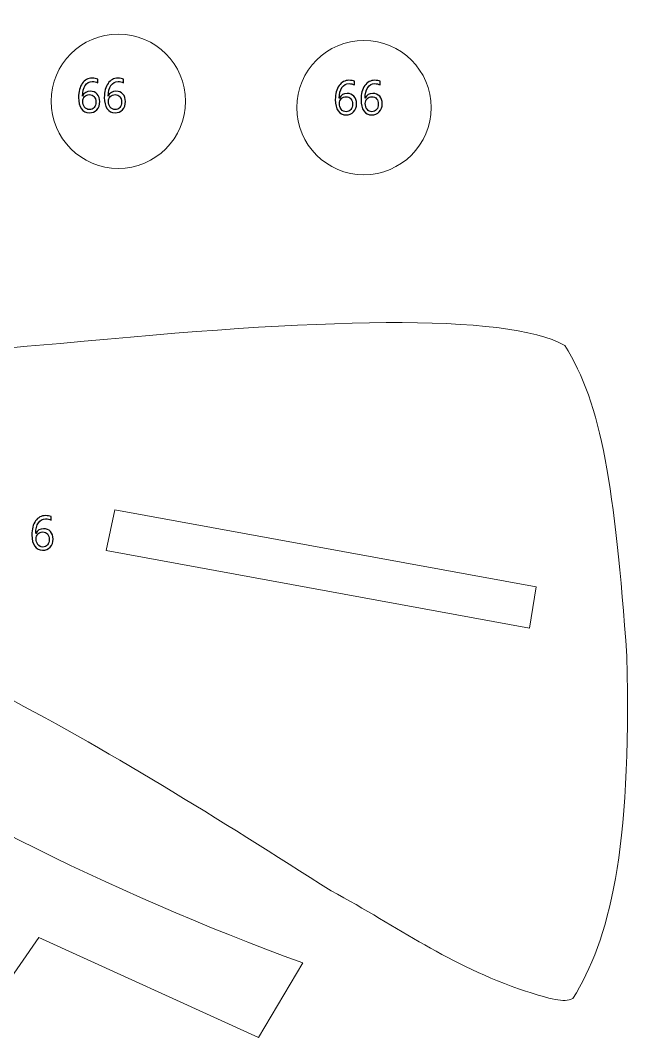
# Model space of a CAD drawing. Header units: centimetres. Extents: x -370 to 378, y -504 to 433.
# Drawn here: x 271.3 to 374.5, y -226.7 to -54.1 of the extents above; entities that cross this region are included whole.
import ezdxf

# ---------------------------------------------------------------- set-up
doc = ezdxf.new("R2010")
doc.units = ezdxf.units.CM
doc.header["$MEASUREMENT"] = 0
doc.layers.add('Camada 1', color=7, linetype='Continuous')
doc.layers.add('Camada 2', color=20, linetype='Continuous')

msp = doc.modelspace()

# ---------------------------------------------------------------- linework, layer by layer
at = {"layer": 'Camada 1', "lineweight": 9}
for centre in [(287.79, -67.75), (329.29, -68.82)]:
    msp.add_ellipse(centre, major_axis=(11.35, 0), ratio=0.998825, dxfattribs=at)
for points, knots in [([(137.09, -216.99), (136.75, -218.65), (136.26, -219.75), (135.38, -221.93), (135.38, -221.93), (133.43, -227.61), (132.32, -230.9), (138.35, -233.12), (138.35, -233.12), (141.45, -234.02), (144.06, -235.01), (146.26, -236.06), (146.26, -236.06), (157.28, -240.62), (157.81, -257.04), (153.59, -268.08), (153.59, -268.08), (150.55, -273.02), (154.87, -278.98), (159, -277.6), (159, -277.6), (159, -277.6), (200.27, -263.94), (200.27, -263.94), (200.27, -263.94), (199.08, -259.46), (197.86, -255.13), (196.27, -250.65), (196.27, -250.65), (196.27, -250.65), (185.92, -254.89), (185.92, -254.89), (185.92, -254.89), (185.92, -254.89), (183.87, -249.05), (183.87, -249.05), (183.87, -249.05), (183.87, -249.05), (194.18, -244.6), (194.18, -244.6), (194.18, -244.6), (191.94, -239.75), (190.02, -235.13), (187.54, -230.53), (187.54, -230.53), (187.54, -230.53), (176.89, -236.41), (176.89, -236.41), (176.89, -236.41), (176.89, -236.41), (173.7, -231.12), (173.7, -231.12), (173.7, -231.12), (173.7, -231.12), (184.28, -225.02), (184.28, -225.02), (184.28, -225.02), (181.86, -220.91), (179.56, -217.4), (177, -213.67), (177, -213.67), (177, -213.67), (167.18, -220.16), (167.18, -220.16), (167.18, -220.16), (167.18, -220.16), (163.82, -215.06), (163.82, -215.06), (163.82, -215.06), (163.82, -215.06), (173.04, -208.8), (173.04, -208.8), (173.04, -208.8), (170.3, -204.99), (167.76, -200.91), (165.24, -197.02), (165.24, -197.02), (165.24, -197.02), (155.18, -203.19), (155.18, -203.19), (155.18, -203.19), (155.18, -203.19), (152.45, -197.83), (152.45, -197.83), (152.45, -197.83), (152.45, -197.83), (162.39, -191.31), (162.39, -191.31), (162.39, -191.31), (152.8, -172.43), (165.88, -158.09), (180.37, -155.01), (180.37, -155.01), (211.31, -148.78), (237.93, -151.58), (266.41, -167.06), (266.41, -167.06), (285.75, -177.06), (304.83, -189.02), (323.75, -201.05), (323.75, -201.05), (335.35, -207.34), (343.35, -213.51), (356.61, -218.03), (356.61, -218.03), (360.73, -219.3), (363.06, -220.05), (364.61, -219.24), (364.61, -219.24), (370.78, -209.27), (374.51, -194.55), (373.73, -161.44), (373.73, -161.44), (371.63, -132.94), (369.52, -118.89), (363.22, -108.98), (363.22, -108.98), (353.31, -103.39), (320.99, -104.42), (278.03, -108.67), (278.03, -108.67), (248.05, -110.89), (216.68, -116.66), (183.58, -116.12), (183.58, -116.12), (168.64, -115.64), (157.29, -96.32), (142.69, -74.25), (142.69, -74.25), (134.77, -75.55), (128.31, -74.27), (124.07, -70.65), (124.07, -70.65), (119.97, -66.64), (117.67, -61.9), (117.75, -56.3), (117.75, -56.3), (117.77, -54.7), (116.65, -54.11), (114.88, -54.75), (114.88, -54.75), (93.42, -59.16), (73.08, -61.65), (54.35, -61.51), (54.35, -61.51), (54.35, -61.51), (42, -61.73), (42, -61.73), (42, -61.73), (24.96, -62.05), (14.48, -65.24), (11.76, -75.85), (11.76, -75.85), (11.13, -78.93), (11.27, -99.77), (11.24, -103.77), (11.24, -103.77), (11.24, -103.77), (11.31, -145.74), (11.31, -145.74), (11.31, -145.74), (11.31, -145.74), (50.23, -145.79), (50.23, -145.79), (50.23, -145.79), (50.23, -145.79), (50.17, -151.99), (50.17, -151.99), (50.17, -151.99), (50.17, -151.99), (11.3, -152.09), (11.3, -152.09), (11.3, -152.09), (11.3, -152.09), (11.48, -204.33), (11.48, -204.33), (11.48, -204.33), (11.48, -204.33), (22.7, -205.45), (22.7, -205.45), (22.7, -205.45), (22.7, -205.45), (28.16, -174.84), (28.16, -174.84), (28.16, -174.84), (28.16, -174.84), (62.99, -179.99), (62.99, -179.99), (62.99, -179.99), (62.99, -179.99), (57.26, -209.49), (57.26, -209.49), (57.26, -209.49), (57.26, -209.49), (75.57, -211.37), (75.57, -211.37), (75.57, -211.37), (75.66, -204.06), (76.5, -197.1), (78.32, -190.66), (78.32, -190.66), (80.78, -182.14), (83.8, -175.71), (88.3, -174.25), (88.3, -174.25), (88.3, -174.25), (125.03, -174.26), (125.03, -174.26), (125.03, -174.26), (127.65, -174.39), (128.82, -178.59), (127.96, -185.15), (127.96, -185.15), (127.27, -192.25), (122.33, -198.12), (119.68, -205.56), (119.68, -205.56), (117.92, -210.49), (118.36, -211.44), (122.26, -211.41), (122.26, -211.41), (122.26, -211.41), (134.4, -211.35), (134.4, -211.35), (134.4, -211.35), (136.03, -211.87), (137.52, -213.98), (137.09, -216.99)], [0, 0, 0, 0, 0.017241, 0.017241, 0.017241, 0.017241, 0.034483, 0.034483, 0.034483, 0.034483, 0.051724, 0.051724, 0.051724, 0.051724, 0.068966, 0.068966, 0.068966, 0.068966, 0.086207, 0.086207, 0.086207, 0.086207, 0.103448, 0.103448, 0.103448, 0.103448, 0.12069, 0.12069, 0.12069, 0.12069, 0.137931, 0.137931, 0.137931, 0.137931, 0.155172, 0.155172, 0.155172, 0.155172, 0.172414, 0.172414, 0.172414, 0.172414, 0.189655, 0.189655, 0.189655, 0.189655, 0.206897, 0.206897, 0.206897, 0.206897, 0.224138, 0.224138, 0.224138, 0.224138, 0.241379, 0.241379, 0.241379, 0.241379, 0.258621, 0.258621, 0.258621, 0.258621, 0.275862, 0.275862, 0.275862, 0.275862, 0.293103, 0.293103, 0.293103, 0.293103, 0.310345, 0.310345, 0.310345, 0.310345, 0.327586, 0.327586, 0.327586, 0.327586, 0.344828, 0.344828, 0.344828, 0.344828, 0.362069, 0.362069, 0.362069, 0.362069, 0.37931, 0.37931, 0.37931, 0.37931, 0.396552, 0.396552, 0.396552, 0.396552, 0.413793, 0.413793, 0.413793, 0.413793, 0.431034, 0.431034, 0.431034, 0.431034, 0.448276, 0.448276, 0.448276, 0.448276, 0.465517, 0.465517, 0.465517, 0.465517, 0.482759, 0.482759, 0.482759, 0.482759, 0.5, 0.5, 0.5, 0.5, 0.517241, 0.517241, 0.517241, 0.517241, 0.534483, 0.534483, 0.534483, 0.534483, 0.551724, 0.551724, 0.551724, 0.551724, 0.568966, 0.568966, 0.568966, 0.568966, 0.586207, 0.586207, 0.586207, 0.586207, 0.603448, 0.603448, 0.603448, 0.603448, 0.62069, 0.62069, 0.62069, 0.62069, 0.637931, 0.637931, 0.637931, 0.637931, 0.655172, 0.655172, 0.655172, 0.655172, 0.672414, 0.672414, 0.672414, 0.672414, 0.689655, 0.689655, 0.689655, 0.689655, 0.706897, 0.706897, 0.706897, 0.706897, 0.724138, 0.724138, 0.724138, 0.724138, 0.741379, 0.741379, 0.741379, 0.741379, 0.758621, 0.758621, 0.758621, 0.758621, 0.775862, 0.775862, 0.775862, 0.775862, 0.793103, 0.793103, 0.793103, 0.793103, 0.810345, 0.810345, 0.810345, 0.810345, 0.827586, 0.827586, 0.827586, 0.827586, 0.844828, 0.844828, 0.844828, 0.844828, 0.862069, 0.862069, 0.862069, 0.862069, 0.87931, 0.87931, 0.87931, 0.87931, 0.896552, 0.896552, 0.896552, 0.896552, 0.913793, 0.913793, 0.913793, 0.913793, 0.931034, 0.931034, 0.931034, 0.931034, 0.948276, 0.948276, 0.948276, 0.948276, 0.965517, 0.965517, 0.965517, 0.965517, 1, 1, 1, 1]), ([(358.38, -149.73), (358.38, -149.73), (357.24, -156.72), (357.24, -156.72), (357.24, -156.72), (357.24, -156.72), (285.75, -143.59), (285.75, -143.59), (285.75, -143.59), (285.75, -143.59), (287.2, -136.74), (287.2, -136.74), (287.2, -136.74), (287.2, -136.74), (358.38, -149.73), (358.38, -149.73)], [0, 0, 0, 0, 0.2, 0.2, 0.2, 0.2, 0.4, 0.4, 0.4, 0.4, 0.6, 0.6, 0.6, 0.6, 1, 1, 1, 1]), ([(189.19, -208.53), (189.19, -208.53), (227.21, -166.64), (227.21, -166.64), (227.21, -166.64), (255.07, -185.61), (285.69, -201.09), (318.94, -213.23), (318.94, -213.23), (318.94, -213.23), (311.45, -225.85), (311.45, -225.85), (311.45, -225.85), (311.45, -225.85), (274.34, -208.98), (274.34, -208.98), (274.34, -208.98), (274.34, -208.98), (257.93, -232.65), (257.93, -232.65), (257.93, -232.65), (257.93, -232.65), (297.52, -250.97), (297.52, -250.97), (297.52, -250.97), (297.52, -250.97), (290.92, -262.57), (290.92, -262.57), (290.92, -262.57), (253.51, -248.79), (219.78, -230.57), (189.19, -208.53)], [0, 0, 0, 0, 0.111111, 0.111111, 0.111111, 0.111111, 0.222222, 0.222222, 0.222222, 0.222222, 0.333333, 0.333333, 0.333333, 0.333333, 0.444444, 0.444444, 0.444444, 0.444444, 0.555556, 0.555556, 0.555556, 0.555556, 0.666667, 0.666667, 0.666667, 0.666667, 0.777778, 0.777778, 0.777778, 0.777778, 1, 1, 1, 1])]:
    msp.add_open_spline(points, degree=3, knots=knots, dxfattribs=at)
at = {"layer": 'Camada 2'}
for points, knots in [([(284.31, -64.03), (284.31, -64.03), (284.31, -64.64), (284.31, -64.64), (284.31, -64.64), (284.02, -64.49), (283.71, -64.41), (283.39, -64.41), (283.39, -64.41), (282.89, -64.41), (282.49, -64.64), (282.19, -65.08), (282.19, -65.08), (281.89, -65.53), (281.74, -66.13), (281.74, -66.88), (281.74, -66.88), (281.74, -66.88), (281.75, -66.88), (281.75, -66.88), (281.75, -66.88), (282.02, -66.34), (282.45, -66.07), (283.05, -66.07), (283.05, -66.07), (283.54, -66.07), (283.93, -66.23), (284.22, -66.55), (284.22, -66.55), (284.51, -66.87), (284.66, -67.29), (284.66, -67.82), (284.66, -67.82), (284.66, -68.37), (284.49, -68.83), (284.16, -69.18), (284.16, -69.18), (283.82, -69.53), (283.4, -69.7), (282.89, -69.7), (282.89, -69.7), (282.32, -69.7), (281.88, -69.48), (281.55, -69.03), (281.55, -69.03), (281.23, -68.57), (281.07, -67.94), (281.07, -67.12), (281.07, -67.12), (281.07, -66.13), (281.28, -65.34), (281.7, -64.75), (281.7, -64.75), (282.12, -64.16), (282.68, -63.86), (283.37, -63.86), (283.37, -63.86), (283.77, -63.86), (284.08, -63.92), (284.31, -64.03)], [0, 0, 0, 0, 0.0625, 0.0625, 0.0625, 0.0625, 0.125, 0.125, 0.125, 0.125, 0.1875, 0.1875, 0.1875, 0.1875, 0.25, 0.25, 0.25, 0.25, 0.3125, 0.3125, 0.3125, 0.3125, 0.375, 0.375, 0.375, 0.375, 0.4375, 0.4375, 0.4375, 0.4375, 0.5, 0.5, 0.5, 0.5, 0.5625, 0.5625, 0.5625, 0.5625, 0.625, 0.625, 0.625, 0.625, 0.6875, 0.6875, 0.6875, 0.6875, 0.75, 0.75, 0.75, 0.75, 0.8125, 0.8125, 0.8125, 0.8125, 0.875, 0.875, 0.875, 0.875, 1, 1, 1, 1]), ([(288.66, -64.03), (288.66, -64.03), (288.66, -64.64), (288.66, -64.64), (288.66, -64.64), (288.37, -64.49), (288.06, -64.41), (287.74, -64.41), (287.74, -64.41), (287.24, -64.41), (286.84, -64.64), (286.54, -65.08), (286.54, -65.08), (286.24, -65.53), (286.09, -66.13), (286.09, -66.88), (286.09, -66.88), (286.09, -66.88), (286.1, -66.88), (286.1, -66.88), (286.1, -66.88), (286.36, -66.34), (286.79, -66.07), (287.39, -66.07), (287.39, -66.07), (287.89, -66.07), (288.28, -66.23), (288.57, -66.55), (288.57, -66.55), (288.86, -66.87), (289, -67.29), (289, -67.82), (289, -67.82), (289, -68.37), (288.84, -68.83), (288.5, -69.18), (288.5, -69.18), (288.17, -69.53), (287.75, -69.7), (287.23, -69.7), (287.23, -69.7), (286.67, -69.7), (286.22, -69.48), (285.9, -69.03), (285.9, -69.03), (285.58, -68.57), (285.42, -67.94), (285.42, -67.12), (285.42, -67.12), (285.42, -66.13), (285.63, -65.34), (286.05, -64.75), (286.05, -64.75), (286.47, -64.16), (287.03, -63.86), (287.72, -63.86), (287.72, -63.86), (288.12, -63.86), (288.43, -63.92), (288.66, -64.03)], [0, 0, 0, 0, 0.0625, 0.0625, 0.0625, 0.0625, 0.125, 0.125, 0.125, 0.125, 0.1875, 0.1875, 0.1875, 0.1875, 0.25, 0.25, 0.25, 0.25, 0.3125, 0.3125, 0.3125, 0.3125, 0.375, 0.375, 0.375, 0.375, 0.4375, 0.4375, 0.4375, 0.4375, 0.5, 0.5, 0.5, 0.5, 0.5625, 0.5625, 0.5625, 0.5625, 0.625, 0.625, 0.625, 0.625, 0.6875, 0.6875, 0.6875, 0.6875, 0.75, 0.75, 0.75, 0.75, 0.8125, 0.8125, 0.8125, 0.8125, 0.875, 0.875, 0.875, 0.875, 1, 1, 1, 1]), ([(327.69, -64.38), (327.69, -64.38), (327.69, -65), (327.69, -65), (327.69, -65), (327.4, -64.85), (327.09, -64.77), (326.77, -64.77), (326.77, -64.77), (326.27, -64.77), (325.87, -64.99), (325.57, -65.44), (325.57, -65.44), (325.27, -65.89), (325.12, -66.49), (325.12, -67.23), (325.12, -67.23), (325.12, -67.23), (325.14, -67.23), (325.14, -67.23), (325.14, -67.23), (325.4, -66.7), (325.83, -66.43), (326.43, -66.43), (326.43, -66.43), (326.92, -66.43), (327.31, -66.59), (327.6, -66.91), (327.6, -66.91), (327.89, -67.22), (328.04, -67.65), (328.04, -68.18), (328.04, -68.18), (328.04, -68.73), (327.87, -69.19), (327.54, -69.54), (327.54, -69.54), (327.21, -69.89), (326.78, -70.06), (326.27, -70.06), (326.27, -70.06), (325.7, -70.06), (325.26, -69.84), (324.93, -69.38), (324.93, -69.38), (324.61, -68.93), (324.45, -68.3), (324.45, -67.48), (324.45, -67.48), (324.45, -66.49), (324.66, -65.7), (325.08, -65.11), (325.08, -65.11), (325.51, -64.52), (326.06, -64.22), (326.76, -64.22), (326.76, -64.22), (327.15, -64.22), (327.46, -64.28), (327.69, -64.38)], [0, 0, 0, 0, 0.0625, 0.0625, 0.0625, 0.0625, 0.125, 0.125, 0.125, 0.125, 0.1875, 0.1875, 0.1875, 0.1875, 0.25, 0.25, 0.25, 0.25, 0.3125, 0.3125, 0.3125, 0.3125, 0.375, 0.375, 0.375, 0.375, 0.4375, 0.4375, 0.4375, 0.4375, 0.5, 0.5, 0.5, 0.5, 0.5625, 0.5625, 0.5625, 0.5625, 0.625, 0.625, 0.625, 0.625, 0.6875, 0.6875, 0.6875, 0.6875, 0.75, 0.75, 0.75, 0.75, 0.8125, 0.8125, 0.8125, 0.8125, 0.875, 0.875, 0.875, 0.875, 1, 1, 1, 1]), ([(332.04, -64.38), (332.04, -64.38), (332.04, -65), (332.04, -65), (332.04, -65), (331.75, -64.85), (331.44, -64.77), (331.12, -64.77), (331.12, -64.77), (330.62, -64.77), (330.22, -64.99), (329.92, -65.44), (329.92, -65.44), (329.62, -65.89), (329.47, -66.49), (329.47, -67.23), (329.47, -67.23), (329.47, -67.23), (329.48, -67.23), (329.48, -67.23), (329.48, -67.23), (329.74, -66.7), (330.17, -66.43), (330.77, -66.43), (330.77, -66.43), (331.27, -66.43), (331.66, -66.59), (331.95, -66.91), (331.95, -66.91), (332.24, -67.22), (332.39, -67.65), (332.39, -68.18), (332.39, -68.18), (332.39, -68.73), (332.22, -69.19), (331.89, -69.54), (331.89, -69.54), (331.55, -69.89), (331.13, -70.06), (330.62, -70.06), (330.62, -70.06), (330.05, -70.06), (329.6, -69.84), (329.28, -69.38), (329.28, -69.38), (328.96, -68.93), (328.8, -68.3), (328.8, -67.48), (328.8, -67.48), (328.8, -66.49), (329.01, -65.7), (329.43, -65.11), (329.43, -65.11), (329.85, -64.52), (330.41, -64.22), (331.1, -64.22), (331.1, -64.22), (331.5, -64.22), (331.81, -64.28), (332.04, -64.38)], [0, 0, 0, 0, 0.0625, 0.0625, 0.0625, 0.0625, 0.125, 0.125, 0.125, 0.125, 0.1875, 0.1875, 0.1875, 0.1875, 0.25, 0.25, 0.25, 0.25, 0.3125, 0.3125, 0.3125, 0.3125, 0.375, 0.375, 0.375, 0.375, 0.4375, 0.4375, 0.4375, 0.4375, 0.5, 0.5, 0.5, 0.5, 0.5625, 0.5625, 0.5625, 0.5625, 0.625, 0.625, 0.625, 0.625, 0.6875, 0.6875, 0.6875, 0.6875, 0.75, 0.75, 0.75, 0.75, 0.8125, 0.8125, 0.8125, 0.8125, 0.875, 0.875, 0.875, 0.875, 1, 1, 1, 1]), ([(282.9, -66.62), (282.57, -66.62), (282.3, -66.74), (282.09, -66.96), (282.09, -66.96), (281.88, -67.19), (281.78, -67.45), (281.78, -67.76), (281.78, -67.76), (281.78, -68.15), (281.88, -68.48), (282.09, -68.75), (282.09, -68.75), (282.29, -69.03), (282.57, -69.16), (282.91, -69.16), (282.91, -69.16), (283.23, -69.16), (283.5, -69.04), (283.7, -68.81), (283.7, -68.81), (283.9, -68.57), (284, -68.27), (284, -67.9), (284, -67.9), (284, -67.5), (283.9, -67.19), (283.71, -66.96), (283.71, -66.96), (283.52, -66.74), (283.25, -66.62), (282.9, -66.62)], [0, 0, 0, 0, 0.111111, 0.111111, 0.111111, 0.111111, 0.222222, 0.222222, 0.222222, 0.222222, 0.333333, 0.333333, 0.333333, 0.333333, 0.444444, 0.444444, 0.444444, 0.444444, 0.555556, 0.555556, 0.555556, 0.555556, 0.666667, 0.666667, 0.666667, 0.666667, 0.777778, 0.777778, 0.777778, 0.777778, 1, 1, 1, 1]), ([(287.25, -66.62), (286.91, -66.62), (286.64, -66.74), (286.44, -66.96), (286.44, -66.96), (286.23, -67.19), (286.13, -67.45), (286.13, -67.76), (286.13, -67.76), (286.13, -68.15), (286.23, -68.48), (286.43, -68.75), (286.43, -68.75), (286.64, -69.03), (286.91, -69.16), (287.26, -69.16), (287.26, -69.16), (287.58, -69.16), (287.84, -69.04), (288.04, -68.81), (288.04, -68.81), (288.24, -68.57), (288.34, -68.27), (288.34, -67.9), (288.34, -67.9), (288.34, -67.5), (288.25, -67.19), (288.06, -66.96), (288.06, -66.96), (287.86, -66.74), (287.59, -66.62), (287.25, -66.62)], [0, 0, 0, 0, 0.111111, 0.111111, 0.111111, 0.111111, 0.222222, 0.222222, 0.222222, 0.222222, 0.333333, 0.333333, 0.333333, 0.333333, 0.444444, 0.444444, 0.444444, 0.444444, 0.555556, 0.555556, 0.555556, 0.555556, 0.666667, 0.666667, 0.666667, 0.666667, 0.777778, 0.777778, 0.777778, 0.777778, 1, 1, 1, 1]), ([(326.28, -66.98), (325.95, -66.98), (325.68, -67.09), (325.47, -67.32), (325.47, -67.32), (325.26, -67.55), (325.16, -67.81), (325.16, -68.12), (325.16, -68.12), (325.16, -68.51), (325.26, -68.84), (325.47, -69.11), (325.47, -69.11), (325.67, -69.38), (325.95, -69.52), (326.29, -69.52), (326.29, -69.52), (326.62, -69.52), (326.88, -69.4), (327.08, -69.16), (327.08, -69.16), (327.28, -68.93), (327.38, -68.62), (327.38, -68.26), (327.38, -68.26), (327.38, -67.86), (327.28, -67.55), (327.09, -67.32), (327.09, -67.32), (326.9, -67.09), (326.63, -66.98), (326.28, -66.98)], [0, 0, 0, 0, 0.111111, 0.111111, 0.111111, 0.111111, 0.222222, 0.222222, 0.222222, 0.222222, 0.333333, 0.333333, 0.333333, 0.333333, 0.444444, 0.444444, 0.444444, 0.444444, 0.555556, 0.555556, 0.555556, 0.555556, 0.666667, 0.666667, 0.666667, 0.666667, 0.777778, 0.777778, 0.777778, 0.777778, 1, 1, 1, 1]), ([(330.63, -66.98), (330.3, -66.98), (330.03, -67.09), (329.82, -67.32), (329.82, -67.32), (329.61, -67.55), (329.51, -67.81), (329.51, -68.12), (329.51, -68.12), (329.51, -68.51), (329.61, -68.84), (329.82, -69.11), (329.82, -69.11), (330.02, -69.38), (330.3, -69.52), (330.64, -69.52), (330.64, -69.52), (330.96, -69.52), (331.23, -69.4), (331.42, -69.16), (331.42, -69.16), (331.63, -68.93), (331.72, -68.62), (331.72, -68.26), (331.72, -68.26), (331.72, -67.86), (331.63, -67.55), (331.44, -67.32), (331.44, -67.32), (331.24, -67.09), (330.98, -66.98), (330.63, -66.98)], [0, 0, 0, 0, 0.111111, 0.111111, 0.111111, 0.111111, 0.222222, 0.222222, 0.222222, 0.222222, 0.333333, 0.333333, 0.333333, 0.333333, 0.444444, 0.444444, 0.444444, 0.444444, 0.555556, 0.555556, 0.555556, 0.555556, 0.666667, 0.666667, 0.666667, 0.666667, 0.777778, 0.777778, 0.777778, 0.777778, 1, 1, 1, 1]), ([(276.42, -137.88), (276.42, -137.88), (276.42, -138.49), (276.42, -138.49), (276.42, -138.49), (276.13, -138.34), (275.83, -138.27), (275.5, -138.27), (275.5, -138.27), (275, -138.27), (274.6, -138.49), (274.3, -138.94), (274.3, -138.94), (274, -139.38), (273.85, -139.98), (273.85, -140.73), (273.85, -140.73), (273.85, -140.73), (273.87, -140.73), (273.87, -140.73), (273.87, -140.73), (274.13, -140.2), (274.56, -139.93), (275.16, -139.93), (275.16, -139.93), (275.65, -139.93), (276.04, -140.09), (276.33, -140.4), (276.33, -140.4), (276.63, -140.72), (276.77, -141.14), (276.77, -141.68), (276.77, -141.68), (276.77, -142.23), (276.6, -142.68), (276.27, -143.03), (276.27, -143.03), (275.94, -143.38), (275.51, -143.56), (275, -143.56), (275, -143.56), (274.43, -143.56), (273.99, -143.33), (273.67, -142.88), (273.67, -142.88), (273.34, -142.43), (273.18, -141.8), (273.18, -140.98), (273.18, -140.98), (273.18, -139.99), (273.39, -139.2), (273.81, -138.61), (273.81, -138.61), (274.24, -138.02), (274.79, -137.72), (275.49, -137.72), (275.49, -137.72), (275.88, -137.72), (276.19, -137.77), (276.42, -137.88)], [0, 0, 0, 0, 0.0625, 0.0625, 0.0625, 0.0625, 0.125, 0.125, 0.125, 0.125, 0.1875, 0.1875, 0.1875, 0.1875, 0.25, 0.25, 0.25, 0.25, 0.3125, 0.3125, 0.3125, 0.3125, 0.375, 0.375, 0.375, 0.375, 0.4375, 0.4375, 0.4375, 0.4375, 0.5, 0.5, 0.5, 0.5, 0.5625, 0.5625, 0.5625, 0.5625, 0.625, 0.625, 0.625, 0.625, 0.6875, 0.6875, 0.6875, 0.6875, 0.75, 0.75, 0.75, 0.75, 0.8125, 0.8125, 0.8125, 0.8125, 0.875, 0.875, 0.875, 0.875, 1, 1, 1, 1]), ([(275.01, -140.48), (274.68, -140.48), (274.41, -140.59), (274.2, -140.82), (274.2, -140.82), (274, -141.04), (273.89, -141.31), (273.89, -141.62), (273.89, -141.62), (273.89, -142), (274, -142.33), (274.2, -142.61), (274.2, -142.61), (274.41, -142.88), (274.68, -143.02), (275.02, -143.02), (275.02, -143.02), (275.35, -143.02), (275.61, -142.9), (275.81, -142.66), (275.81, -142.66), (276.01, -142.42), (276.11, -142.12), (276.11, -141.76), (276.11, -141.76), (276.11, -141.36), (276.01, -141.04), (275.82, -140.82), (275.82, -140.82), (275.63, -140.59), (275.36, -140.48), (275.01, -140.48)], [0, 0, 0, 0, 0.111111, 0.111111, 0.111111, 0.111111, 0.222222, 0.222222, 0.222222, 0.222222, 0.333333, 0.333333, 0.333333, 0.333333, 0.444444, 0.444444, 0.444444, 0.444444, 0.555556, 0.555556, 0.555556, 0.555556, 0.666667, 0.666667, 0.666667, 0.666667, 0.777778, 0.777778, 0.777778, 0.777778, 1, 1, 1, 1])]:
    msp.add_open_spline(points, degree=3, knots=knots, dxfattribs=at)
at = {"layer": 'Camada 2', "lineweight": 9}
for points, knots in [([(284.31, -64.03), (284.31, -64.03), (284.31, -64.64), (284.31, -64.64), (284.31, -64.64), (284.02, -64.49), (283.71, -64.41), (283.39, -64.41), (283.39, -64.41), (282.89, -64.41), (282.49, -64.64), (282.19, -65.08), (282.19, -65.08), (281.89, -65.53), (281.74, -66.13), (281.74, -66.88), (281.74, -66.88), (281.74, -66.88), (281.75, -66.88), (281.75, -66.88), (281.75, -66.88), (282.02, -66.34), (282.45, -66.07), (283.05, -66.07), (283.05, -66.07), (283.54, -66.07), (283.93, -66.23), (284.22, -66.55), (284.22, -66.55), (284.51, -66.87), (284.66, -67.29), (284.66, -67.82), (284.66, -67.82), (284.66, -68.37), (284.49, -68.83), (284.16, -69.18), (284.16, -69.18), (283.82, -69.53), (283.4, -69.7), (282.89, -69.7), (282.89, -69.7), (282.32, -69.7), (281.88, -69.48), (281.55, -69.03), (281.55, -69.03), (281.23, -68.57), (281.07, -67.94), (281.07, -67.12), (281.07, -67.12), (281.07, -66.13), (281.28, -65.34), (281.7, -64.75), (281.7, -64.75), (282.12, -64.16), (282.68, -63.86), (283.37, -63.86), (283.37, -63.86), (283.77, -63.86), (284.08, -63.92), (284.31, -64.03)], [0, 0, 0, 0, 0.0625, 0.0625, 0.0625, 0.0625, 0.125, 0.125, 0.125, 0.125, 0.1875, 0.1875, 0.1875, 0.1875, 0.25, 0.25, 0.25, 0.25, 0.3125, 0.3125, 0.3125, 0.3125, 0.375, 0.375, 0.375, 0.375, 0.4375, 0.4375, 0.4375, 0.4375, 0.5, 0.5, 0.5, 0.5, 0.5625, 0.5625, 0.5625, 0.5625, 0.625, 0.625, 0.625, 0.625, 0.6875, 0.6875, 0.6875, 0.6875, 0.75, 0.75, 0.75, 0.75, 0.8125, 0.8125, 0.8125, 0.8125, 0.875, 0.875, 0.875, 0.875, 1, 1, 1, 1]), ([(288.66, -64.03), (288.66, -64.03), (288.66, -64.64), (288.66, -64.64), (288.66, -64.64), (288.37, -64.49), (288.06, -64.41), (287.74, -64.41), (287.74, -64.41), (287.24, -64.41), (286.84, -64.64), (286.54, -65.08), (286.54, -65.08), (286.24, -65.53), (286.09, -66.13), (286.09, -66.88), (286.09, -66.88), (286.09, -66.88), (286.1, -66.88), (286.1, -66.88), (286.1, -66.88), (286.36, -66.34), (286.79, -66.07), (287.39, -66.07), (287.39, -66.07), (287.89, -66.07), (288.28, -66.23), (288.57, -66.55), (288.57, -66.55), (288.86, -66.87), (289, -67.29), (289, -67.82), (289, -67.82), (289, -68.37), (288.84, -68.83), (288.5, -69.18), (288.5, -69.18), (288.17, -69.53), (287.75, -69.7), (287.23, -69.7), (287.23, -69.7), (286.67, -69.7), (286.22, -69.48), (285.9, -69.03), (285.9, -69.03), (285.58, -68.57), (285.42, -67.94), (285.42, -67.12), (285.42, -67.12), (285.42, -66.13), (285.63, -65.34), (286.05, -64.75), (286.05, -64.75), (286.47, -64.16), (287.03, -63.86), (287.72, -63.86), (287.72, -63.86), (288.12, -63.86), (288.43, -63.92), (288.66, -64.03)], [0, 0, 0, 0, 0.0625, 0.0625, 0.0625, 0.0625, 0.125, 0.125, 0.125, 0.125, 0.1875, 0.1875, 0.1875, 0.1875, 0.25, 0.25, 0.25, 0.25, 0.3125, 0.3125, 0.3125, 0.3125, 0.375, 0.375, 0.375, 0.375, 0.4375, 0.4375, 0.4375, 0.4375, 0.5, 0.5, 0.5, 0.5, 0.5625, 0.5625, 0.5625, 0.5625, 0.625, 0.625, 0.625, 0.625, 0.6875, 0.6875, 0.6875, 0.6875, 0.75, 0.75, 0.75, 0.75, 0.8125, 0.8125, 0.8125, 0.8125, 0.875, 0.875, 0.875, 0.875, 1, 1, 1, 1]), ([(327.69, -64.38), (327.69, -64.38), (327.69, -65), (327.69, -65), (327.69, -65), (327.4, -64.85), (327.09, -64.77), (326.77, -64.77), (326.77, -64.77), (326.27, -64.77), (325.87, -64.99), (325.57, -65.44), (325.57, -65.44), (325.27, -65.89), (325.12, -66.49), (325.12, -67.23), (325.12, -67.23), (325.12, -67.23), (325.14, -67.23), (325.14, -67.23), (325.14, -67.23), (325.4, -66.7), (325.83, -66.43), (326.43, -66.43), (326.43, -66.43), (326.92, -66.43), (327.31, -66.59), (327.6, -66.91), (327.6, -66.91), (327.89, -67.22), (328.04, -67.65), (328.04, -68.18), (328.04, -68.18), (328.04, -68.73), (327.87, -69.19), (327.54, -69.54), (327.54, -69.54), (327.21, -69.89), (326.78, -70.06), (326.27, -70.06), (326.27, -70.06), (325.7, -70.06), (325.26, -69.84), (324.93, -69.38), (324.93, -69.38), (324.61, -68.93), (324.45, -68.3), (324.45, -67.48), (324.45, -67.48), (324.45, -66.49), (324.66, -65.7), (325.08, -65.11), (325.08, -65.11), (325.51, -64.52), (326.06, -64.22), (326.76, -64.22), (326.76, -64.22), (327.15, -64.22), (327.46, -64.28), (327.69, -64.38)], [0, 0, 0, 0, 0.0625, 0.0625, 0.0625, 0.0625, 0.125, 0.125, 0.125, 0.125, 0.1875, 0.1875, 0.1875, 0.1875, 0.25, 0.25, 0.25, 0.25, 0.3125, 0.3125, 0.3125, 0.3125, 0.375, 0.375, 0.375, 0.375, 0.4375, 0.4375, 0.4375, 0.4375, 0.5, 0.5, 0.5, 0.5, 0.5625, 0.5625, 0.5625, 0.5625, 0.625, 0.625, 0.625, 0.625, 0.6875, 0.6875, 0.6875, 0.6875, 0.75, 0.75, 0.75, 0.75, 0.8125, 0.8125, 0.8125, 0.8125, 0.875, 0.875, 0.875, 0.875, 1, 1, 1, 1]), ([(332.04, -64.38), (332.04, -64.38), (332.04, -65), (332.04, -65), (332.04, -65), (331.75, -64.85), (331.44, -64.77), (331.12, -64.77), (331.12, -64.77), (330.62, -64.77), (330.22, -64.99), (329.92, -65.44), (329.92, -65.44), (329.62, -65.89), (329.47, -66.49), (329.47, -67.23), (329.47, -67.23), (329.47, -67.23), (329.48, -67.23), (329.48, -67.23), (329.48, -67.23), (329.74, -66.7), (330.17, -66.43), (330.77, -66.43), (330.77, -66.43), (331.27, -66.43), (331.66, -66.59), (331.95, -66.91), (331.95, -66.91), (332.24, -67.22), (332.39, -67.65), (332.39, -68.18), (332.39, -68.18), (332.39, -68.73), (332.22, -69.19), (331.89, -69.54), (331.89, -69.54), (331.55, -69.89), (331.13, -70.06), (330.62, -70.06), (330.62, -70.06), (330.05, -70.06), (329.6, -69.84), (329.28, -69.38), (329.28, -69.38), (328.96, -68.93), (328.8, -68.3), (328.8, -67.48), (328.8, -67.48), (328.8, -66.49), (329.01, -65.7), (329.43, -65.11), (329.43, -65.11), (329.85, -64.52), (330.41, -64.22), (331.1, -64.22), (331.1, -64.22), (331.5, -64.22), (331.81, -64.28), (332.04, -64.38)], [0, 0, 0, 0, 0.0625, 0.0625, 0.0625, 0.0625, 0.125, 0.125, 0.125, 0.125, 0.1875, 0.1875, 0.1875, 0.1875, 0.25, 0.25, 0.25, 0.25, 0.3125, 0.3125, 0.3125, 0.3125, 0.375, 0.375, 0.375, 0.375, 0.4375, 0.4375, 0.4375, 0.4375, 0.5, 0.5, 0.5, 0.5, 0.5625, 0.5625, 0.5625, 0.5625, 0.625, 0.625, 0.625, 0.625, 0.6875, 0.6875, 0.6875, 0.6875, 0.75, 0.75, 0.75, 0.75, 0.8125, 0.8125, 0.8125, 0.8125, 0.875, 0.875, 0.875, 0.875, 1, 1, 1, 1]), ([(282.9, -66.62), (282.57, -66.62), (282.3, -66.74), (282.09, -66.96), (282.09, -66.96), (281.88, -67.19), (281.78, -67.45), (281.78, -67.76), (281.78, -67.76), (281.78, -68.15), (281.88, -68.48), (282.09, -68.75), (282.09, -68.75), (282.29, -69.03), (282.57, -69.16), (282.91, -69.16), (282.91, -69.16), (283.23, -69.16), (283.5, -69.04), (283.7, -68.81), (283.7, -68.81), (283.9, -68.57), (284, -68.27), (284, -67.9), (284, -67.9), (284, -67.5), (283.9, -67.19), (283.71, -66.96), (283.71, -66.96), (283.52, -66.74), (283.25, -66.62), (282.9, -66.62)], [0, 0, 0, 0, 0.111111, 0.111111, 0.111111, 0.111111, 0.222222, 0.222222, 0.222222, 0.222222, 0.333333, 0.333333, 0.333333, 0.333333, 0.444444, 0.444444, 0.444444, 0.444444, 0.555556, 0.555556, 0.555556, 0.555556, 0.666667, 0.666667, 0.666667, 0.666667, 0.777778, 0.777778, 0.777778, 0.777778, 1, 1, 1, 1]), ([(287.25, -66.62), (286.91, -66.62), (286.64, -66.74), (286.44, -66.96), (286.44, -66.96), (286.23, -67.19), (286.13, -67.45), (286.13, -67.76), (286.13, -67.76), (286.13, -68.15), (286.23, -68.48), (286.43, -68.75), (286.43, -68.75), (286.64, -69.03), (286.91, -69.16), (287.26, -69.16), (287.26, -69.16), (287.58, -69.16), (287.84, -69.04), (288.04, -68.81), (288.04, -68.81), (288.24, -68.57), (288.34, -68.27), (288.34, -67.9), (288.34, -67.9), (288.34, -67.5), (288.25, -67.19), (288.06, -66.96), (288.06, -66.96), (287.86, -66.74), (287.59, -66.62), (287.25, -66.62)], [0, 0, 0, 0, 0.111111, 0.111111, 0.111111, 0.111111, 0.222222, 0.222222, 0.222222, 0.222222, 0.333333, 0.333333, 0.333333, 0.333333, 0.444444, 0.444444, 0.444444, 0.444444, 0.555556, 0.555556, 0.555556, 0.555556, 0.666667, 0.666667, 0.666667, 0.666667, 0.777778, 0.777778, 0.777778, 0.777778, 1, 1, 1, 1]), ([(326.28, -66.98), (325.95, -66.98), (325.68, -67.09), (325.47, -67.32), (325.47, -67.32), (325.26, -67.55), (325.16, -67.81), (325.16, -68.12), (325.16, -68.12), (325.16, -68.51), (325.26, -68.84), (325.47, -69.11), (325.47, -69.11), (325.67, -69.38), (325.95, -69.52), (326.29, -69.52), (326.29, -69.52), (326.62, -69.52), (326.88, -69.4), (327.08, -69.16), (327.08, -69.16), (327.28, -68.93), (327.38, -68.62), (327.38, -68.26), (327.38, -68.26), (327.38, -67.86), (327.28, -67.55), (327.09, -67.32), (327.09, -67.32), (326.9, -67.09), (326.63, -66.98), (326.28, -66.98)], [0, 0, 0, 0, 0.111111, 0.111111, 0.111111, 0.111111, 0.222222, 0.222222, 0.222222, 0.222222, 0.333333, 0.333333, 0.333333, 0.333333, 0.444444, 0.444444, 0.444444, 0.444444, 0.555556, 0.555556, 0.555556, 0.555556, 0.666667, 0.666667, 0.666667, 0.666667, 0.777778, 0.777778, 0.777778, 0.777778, 1, 1, 1, 1]), ([(330.63, -66.98), (330.3, -66.98), (330.03, -67.09), (329.82, -67.32), (329.82, -67.32), (329.61, -67.55), (329.51, -67.81), (329.51, -68.12), (329.51, -68.12), (329.51, -68.51), (329.61, -68.84), (329.82, -69.11), (329.82, -69.11), (330.02, -69.38), (330.3, -69.52), (330.64, -69.52), (330.64, -69.52), (330.96, -69.52), (331.23, -69.4), (331.42, -69.16), (331.42, -69.16), (331.63, -68.93), (331.72, -68.62), (331.72, -68.26), (331.72, -68.26), (331.72, -67.86), (331.63, -67.55), (331.44, -67.32), (331.44, -67.32), (331.24, -67.09), (330.98, -66.98), (330.63, -66.98)], [0, 0, 0, 0, 0.111111, 0.111111, 0.111111, 0.111111, 0.222222, 0.222222, 0.222222, 0.222222, 0.333333, 0.333333, 0.333333, 0.333333, 0.444444, 0.444444, 0.444444, 0.444444, 0.555556, 0.555556, 0.555556, 0.555556, 0.666667, 0.666667, 0.666667, 0.666667, 0.777778, 0.777778, 0.777778, 0.777778, 1, 1, 1, 1]), ([(276.42, -137.88), (276.42, -137.88), (276.42, -138.49), (276.42, -138.49), (276.42, -138.49), (276.13, -138.34), (275.83, -138.27), (275.5, -138.27), (275.5, -138.27), (275, -138.27), (274.6, -138.49), (274.3, -138.94), (274.3, -138.94), (274, -139.38), (273.85, -139.98), (273.85, -140.73), (273.85, -140.73), (273.85, -140.73), (273.87, -140.73), (273.87, -140.73), (273.87, -140.73), (274.13, -140.2), (274.56, -139.93), (275.16, -139.93), (275.16, -139.93), (275.65, -139.93), (276.04, -140.09), (276.33, -140.4), (276.33, -140.4), (276.63, -140.72), (276.77, -141.14), (276.77, -141.68), (276.77, -141.68), (276.77, -142.23), (276.6, -142.68), (276.27, -143.03), (276.27, -143.03), (275.94, -143.38), (275.51, -143.56), (275, -143.56), (275, -143.56), (274.43, -143.56), (273.99, -143.33), (273.67, -142.88), (273.67, -142.88), (273.34, -142.43), (273.18, -141.8), (273.18, -140.98), (273.18, -140.98), (273.18, -139.99), (273.39, -139.2), (273.81, -138.61), (273.81, -138.61), (274.24, -138.02), (274.79, -137.72), (275.49, -137.72), (275.49, -137.72), (275.88, -137.72), (276.19, -137.77), (276.42, -137.88)], [0, 0, 0, 0, 0.0625, 0.0625, 0.0625, 0.0625, 0.125, 0.125, 0.125, 0.125, 0.1875, 0.1875, 0.1875, 0.1875, 0.25, 0.25, 0.25, 0.25, 0.3125, 0.3125, 0.3125, 0.3125, 0.375, 0.375, 0.375, 0.375, 0.4375, 0.4375, 0.4375, 0.4375, 0.5, 0.5, 0.5, 0.5, 0.5625, 0.5625, 0.5625, 0.5625, 0.625, 0.625, 0.625, 0.625, 0.6875, 0.6875, 0.6875, 0.6875, 0.75, 0.75, 0.75, 0.75, 0.8125, 0.8125, 0.8125, 0.8125, 0.875, 0.875, 0.875, 0.875, 1, 1, 1, 1]), ([(275.01, -140.48), (274.68, -140.48), (274.41, -140.59), (274.2, -140.82), (274.2, -140.82), (274, -141.04), (273.89, -141.31), (273.89, -141.62), (273.89, -141.62), (273.89, -142), (274, -142.33), (274.2, -142.61), (274.2, -142.61), (274.41, -142.88), (274.68, -143.02), (275.02, -143.02), (275.02, -143.02), (275.35, -143.02), (275.61, -142.9), (275.81, -142.66), (275.81, -142.66), (276.01, -142.42), (276.11, -142.12), (276.11, -141.76), (276.11, -141.76), (276.11, -141.36), (276.01, -141.04), (275.82, -140.82), (275.82, -140.82), (275.63, -140.59), (275.36, -140.48), (275.01, -140.48)], [0, 0, 0, 0, 0.111111, 0.111111, 0.111111, 0.111111, 0.222222, 0.222222, 0.222222, 0.222222, 0.333333, 0.333333, 0.333333, 0.333333, 0.444444, 0.444444, 0.444444, 0.444444, 0.555556, 0.555556, 0.555556, 0.555556, 0.666667, 0.666667, 0.666667, 0.666667, 0.777778, 0.777778, 0.777778, 0.777778, 1, 1, 1, 1])]:
    msp.add_open_spline(points, degree=3, knots=knots, dxfattribs=at)

doc.saveas('drawing.dxf')
